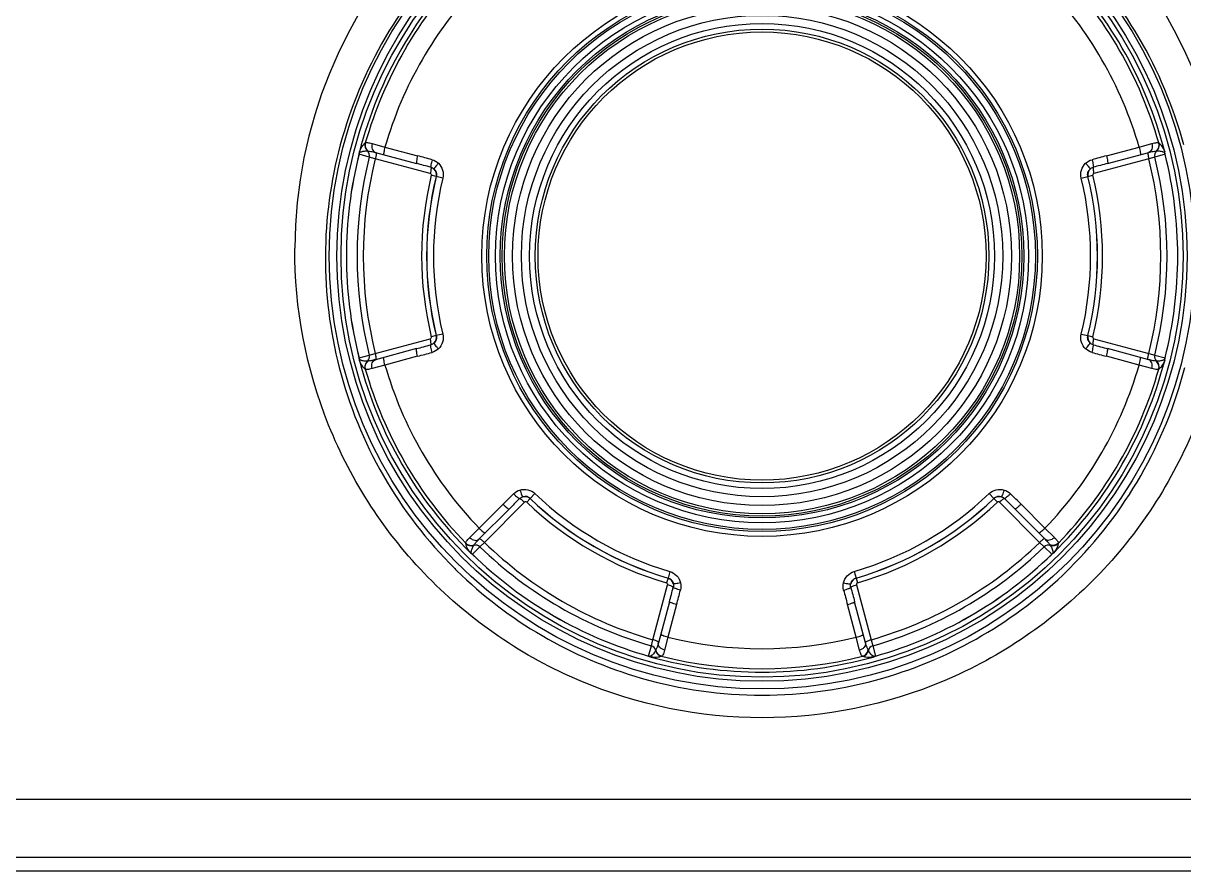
# Model space of a CAD drawing. Header units: millimetres. Extents: x -1319 to 3519, y -1539 to 2345.
# Drawn here: x 440.4 to 516.2, y -162.8 to -107.4 of the extents above; entities that cross this region are included whole.
import ezdxf

# ---------------------------------------------------------------- set-up
doc = ezdxf.new("R2010")
doc.units = ezdxf.units.MM
doc.header["$LTSCALE"] = 65.395
doc.layers.get('0').update_dxf_attribs({"linetype": 'CONTINUOUS'})

msp = doc.modelspace()

# ---------------------------------------------------------------- linework, layer by layer
at = {"linetype": 'Continuous'}
for p, q in [((462.351, -115.915), (462.35, -115.915)), ((463.201, -115.284), (464.036, -115.514)), ((463.408, -115.864), (466.094, -116.584)), ((464.036, -115.514), (466.17, -116.086)), ((511.15, -116.086), (513.285, -115.514)), ((511.226, -116.584), (513.913, -115.864)), ((513.285, -115.514), (514.119, -115.284)), ((514.97, -115.915), (514.955, -115.821)), ((514.969, -115.915), (514.97, -115.915)), ((462.34, -115.986), (462.339, -115.986)), ((463.012, -116.166), (462.34, -115.986)), ((463.405, -116.277), (463.012, -116.166)), ((466.989, -117.237), (463.405, -116.277)), ((513.915, -116.277), (510.331, -117.237)), ((514.308, -116.166), (513.915, -116.277)), ((514.98, -115.986), (514.308, -116.166)), ((514.98, -115.986), (514.981, -115.986)), ((467.379, -117.435), (467.062, -117.357)), ((467.384, -117.436), (467.379, -117.435)), ((467.815, -117.541), (467.384, -117.436)), ((509.505, -117.541), (509.936, -117.436)), ((509.941, -117.435), (509.936, -117.436)), ((509.941, -117.435), (510.258, -117.357)), ((463.405, -128.985), (466.989, -128.025)), ((467.379, -127.827), (467.062, -127.904)), ((467.379, -127.827), (467.384, -127.826)), ((467.815, -127.72), (467.384, -127.826)), ((509.505, -127.72), (509.936, -127.826)), ((509.936, -127.826), (509.941, -127.827)), ((509.941, -127.827), (510.258, -127.904)), ((510.331, -128.025), (513.915, -128.985)), ((466.094, -128.677), (463.408, -129.397)), ((513.913, -129.397), (511.226, -128.677)), ((462.34, -129.275), (462.339, -129.275)), ((462.34, -129.275), (463.012, -129.095)), ((462.351, -129.347), (462.35, -129.347)), ((462.35, -129.347), (462.365, -129.441)), ((463.012, -129.095), (463.405, -128.985)), ((466.17, -129.176), (464.036, -129.748)), ((513.285, -129.748), (511.15, -129.176)), ((513.915, -128.985), (514.308, -129.095)), ((514.308, -129.095), (514.98, -129.275)), ((514.969, -129.347), (514.97, -129.347)), ((514.98, -129.275), (514.981, -129.275)), ((464.036, -129.748), (463.201, -129.977)), ((514.119, -129.977), (513.285, -129.748)), ((473.52, -138.463), (473.294, -138.698)), ((473.523, -138.459), (473.52, -138.463)), ((473.83, -138.138), (473.523, -138.459)), ((503.49, -138.138), (503.797, -138.459)), ((503.801, -138.463), (503.797, -138.459)), ((503.801, -138.463), (504.026, -138.698)), ((470.174, -141.117), (472.14, -139.15)), ((470.184, -140.398), (471.747, -138.835)), ((473.153, -138.701), (470.53, -141.325)), ((506.79, -141.325), (504.167, -138.701)), ((505.18, -139.15), (507.146, -141.117)), ((505.573, -138.835), (507.136, -140.398)), ((469.569, -141.006), (470.184, -140.398)), ((507.136, -140.398), (507.752, -141.006)), ((470.238, -141.61), (469.746, -142.103)), ((470.53, -141.325), (470.238, -141.61)), ((507.082, -141.61), (506.79, -141.325)), ((507.574, -142.103), (507.082, -141.61)), ((469.689, -142.057), (469.689, -142.058)), ((469.689, -142.058), (469.711, -142.073)), ((469.711, -142.073), (469.745, -142.103)), ((469.746, -142.103), (469.745, -142.103)), ((507.574, -142.103), (507.575, -142.103)), ((507.631, -142.058), (507.705, -141.998)), ((507.631, -142.057), (507.631, -142.058)), ((482.645, -143.228), (482.521, -143.654)), ((494.675, -143.228), (494.799, -143.654)), ((482.52, -143.659), (482.428, -143.972)), ((482.52, -143.659), (482.521, -143.654)), ((494.799, -143.654), (494.801, -143.659)), ((494.801, -143.659), (494.892, -143.972)), ((481.535, -147.679), (482.496, -144.095)), ((494.824, -144.095), (495.785, -147.679)), ((482.613, -145.197), (481.894, -147.883)), ((483.083, -145.38), (482.511, -147.515)), ((494.809, -147.515), (494.237, -145.38)), ((495.426, -147.883), (494.707, -145.197)), ((481.435, -148.074), (481.535, -147.679)), ((482.511, -147.515), (482.293, -148.352)), ((495.028, -148.352), (494.809, -147.515)), ((495.785, -147.679), (495.886, -148.074)), ((481.254, -148.747), (481.435, -148.074)), ((495.886, -148.074), (496.066, -148.747)), ((481.254, -148.747), (481.254, -148.748)), ((481.322, -148.773), (481.322, -148.774)), ((481.322, -148.774), (481.41, -148.808)), ((495.998, -148.773), (495.999, -148.774)), ((496.066, -148.747), (496.066, -148.748)), ((854.442, -158.113), (382.878, -158.113)), ((854.442, -161.889), (382.878, -161.889)), ((267.552, -162.762), (614.768, -162.762))]:
    msp.add_line(p, q, dxfattribs=at)
for points in [[(462.35, -115.915), (462.348, -115.942), (462.339, -115.986)], [(462.365, -115.821), (462.362, -115.834), (462.35, -115.915)], [(514.981, -115.986), (514.973, -115.942), (514.97, -115.915)], [(462.339, -129.275), (462.348, -129.32), (462.35, -129.347)], [(514.955, -129.441), (514.958, -129.427), (514.97, -129.347)], [(514.97, -129.347), (514.973, -129.32), (514.981, -129.275)], [(469.615, -141.998), (469.625, -142.007), (469.689, -142.058)], [(507.575, -142.103), (507.609, -142.074), (507.631, -142.058)], [(481.254, -148.748), (481.297, -148.763), (481.322, -148.774)], [(495.91, -148.808), (495.923, -148.804), (495.999, -148.774)], [(495.999, -148.774), (496.023, -148.763), (496.066, -148.748)]]:
    msp.add_lwpolyline(points, dxfattribs=at)
for radius in [28.259, 27.759, 27.493, 27.493, 18.3, 17.98, 17.85, 17.411, 17.096, 16.974, 16.824, 16.292, 15.714, 15.182, 14.813, 14.63]:
    msp.add_circle((488.66, -122.631), radius, dxfattribs=at)
for centre, radius, start, end in [((488.66, -122.256), 30.517, 93.28787, 179.73209), ((488.66, -122.256), 30.517, 0.26786, 86.7124), ((488.664, -122.776), 28.522, 134.32335, 164.9691), ((488.656, -122.776), 28.522, 15.03154, 45.67717), ((488.66, -122.631), 27.162, 134.51942, 165.48058), ((488.66, -122.631), 27.162, 14.51942, 45.48058), ((488.66, -122.631), 26.94, 135.91063, 164.08937), ((488.66, -122.631), 26.94, 15.91063, 44.08937), ((488.66, -122.631), 25.632, 136.12013, 163.87987), ((488.66, -122.631), 25.632, 16.12013, 43.87987), ((488.791, -122.791), 28.649, 165.00656, 179.67998), ((461.953, -115.889), 0.399, 345.84607, 356.29478), ((462.837, -115.941), 0.487, 168.55688, 176.84319), ((462.513, -116.042), 0.206, 140.45229, 141.95049), ((462.837, -115.941), 0.486, 165.67163, 168.55391), ((462.612, -116.166), 0.366, 118.52086, 121.65036), ((463.225, -115.398), 0.5, 164.15013, 228.19027), ((462.625, -116.068), 0.4, 345.82059, 48.07365), ((514.695, -116.068), 0.4, 131.92193, 194.17887), ((514.095, -115.398), 0.5, 311.81989, 15.85183), ((514.483, -115.941), 0.487, 3.15662, 14.32656), ((514.808, -116.041), 0.205, 38.04753, 39.07496), ((515.367, -115.889), 0.399, 183.70444, 194.15472), ((488.66, -122.631), 27.147, 165.83205, 194.16795), ((488.66, -122.631), 27.146, 165.83205, 194.16795), ((488.66, -122.631), 26.45, 165.85363, 194.14637), ((488.66, -122.631), 26.042, 165.87764, 194.12236), ((369.492, -477.109), 373.242, 74.85168, 75.00012), ((422.683, -278.411), 168.049, 74.67055, 75.00269), ((554.635, -278.405), 168.043, 104.99731, 105.32945), ((607.83, -477.117), 373.251, 104.99988, 105.14832), ((488.66, -122.631), 26.042, 345.87764, 14.12236), ((488.66, -122.631), 26.45, 345.85363, 14.14637), ((488.66, -122.631), 27.146, 345.83205, 14.16795), ((488.66, -122.631), 27.147, 345.83205, 14.16795), ((488.66, -122.631), 22.233, 166.27873, 193.72127), ((488.66, -122.631), 21.906, 166.27873, 193.72127), ((488.66, -122.631), 21.901, 166.27901, 193.72099), ((466.893, -117.316), 0.5, 346.28699, 46.54349), ((510.427, -117.316), 0.5, 133.45674, 193.713), ((488.66, -122.631), 21.901, 346.27901, 13.72099), ((488.66, -122.631), 21.906, 346.27873, 13.72127), ((488.66, -122.631), 22.233, 346.27873, 13.72127), ((488.66, -122.631), 21.457, 166.27901, 193.72099), ((488.66, -122.631), 21.457, 346.27901, 13.72099), ((488.794, -122.757), 28.651, 179.74712, 194.42984), ((466.893, -127.945), 0.5, 313.45653, 13.71301), ((510.427, -127.945), 0.5, 166.287, 226.54328), ((369.49, 231.856), 373.251, 284.99988, 285.14832), ((607.828, 231.847), 373.242, 254.85168, 255.00012), ((461.953, -129.373), 0.399, 3.70444, 14.15472), ((462.837, -129.32), 0.487, 183.15662, 194.32656), ((462.512, -129.221), 0.205, 218.04744, 219.06141), ((488.66, -122.631), 27.162, 194.51942, 225.48058), ((463.225, -129.863), 0.5, 131.81989, 195.85183), ((462.625, -129.193), 0.4, 311.92193, 14.17887), ((422.685, 33.144), 168.043, 284.99731, 285.32945), ((488.66, -122.631), 27.162, 314.51942, 345.48058), ((554.637, 33.149), 168.049, 254.67055, 255.00269), ((514.695, -129.193), 0.4, 165.82059, 228.07365), ((514.095, -129.863), 0.5, 344.15013, 48.19029), ((514.702, -129.085), 0.378, 297.71511, 300.63708), ((514.483, -129.32), 0.486, 345.67164, 348.55354), ((514.483, -129.32), 0.487, 348.55651, 356.84319), ((514.807, -129.22), 0.206, 320.53235, 321.95064), ((515.367, -129.373), 0.399, 165.84607, 176.29478), ((488.664, -122.771), 28.522, 194.46796, 225.26135), ((488.66, -122.631), 26.94, 195.91063, 224.08937), ((488.66, -122.631), 25.632, 196.12013, 223.87987), ((488.66, -122.631), 25.632, 316.12013, 343.87987), ((488.66, -122.631), 26.94, 315.91063, 344.08937), ((488.656, -122.771), 28.522, 314.73908, 345.53249), ((590.581, -257.658), 168.049, 134.67055, 135.00269), ((736.063, -403.072), 373.242, 134.85168, 135.00012), ((473.174, -138.824), 0.5, 46.28699, 106.54348), ((488.66, -122.631), 22.233, 226.27873, 253.72127), ((488.66, -122.631), 21.906, 226.27873, 253.72127), ((488.66, -122.631), 21.901, 226.27901, 253.72099), ((488.66, -122.631), 21.457, 226.27901, 253.72099), ((488.66, -122.631), 21.457, 286.27901, 313.72099), ((488.66, -122.631), 21.901, 286.27901, 313.72099), ((488.66, -122.631), 21.906, 286.27873, 313.72127), ((488.66, -122.631), 22.233, 286.27873, 313.72127), ((504.146, -138.824), 0.5, 73.45674, 133.713), ((241.251, -403.078), 373.251, 44.99988, 45.14832), ((386.743, -257.654), 168.043, 44.99731, 45.32945), ((469.679, -141.042), 0.5, 224.15013, 288.19029), ((469.959, -141.897), 0.4, 45.82059, 108.07365), ((488.66, -122.631), 26.45, 225.85363, 254.14637), ((488.66, -122.631), 26.042, 225.87764, 254.12236), ((488.66, -122.631), 26.042, 285.87764, 314.12236), ((488.66, -122.631), 26.45, 285.85363, 314.14637), ((507.361, -141.897), 0.4, 71.92193, 134.17887), ((507.641, -141.042), 0.5, 251.81989, 315.85183), ((470.921, -140.88), 1.718, 217.25881, 220.56233), ((469.955, -141.65), 0.486, 225.67163, 228.55375), ((469.956, -141.649), 0.487, 228.55672, 236.84319), ((469.468, -142.388), 0.398, 51.06181, 56.30173), ((469.469, -142.388), 0.398, 45.83434, 51.05948), ((488.66, -122.631), 27.147, 225.83205, 254.16795), ((488.66, -122.631), 27.146, 225.83205, 254.16795), ((488.66, -122.631), 27.147, 285.83205, 314.16795), ((488.66, -122.631), 27.146, 285.83205, 314.16795), ((507.852, -142.389), 0.399, 123.70444, 134.15472), ((507.365, -141.649), 0.487, 303.15663, 314.32655), ((507.441, -141.98), 0.205, 338.04771, 339.07477), ((488.699, -122.735), 28.572, 225.26302, 225.59906), ((488.661, -122.773), 28.519, 225.60019, 253.93081), ((488.659, -122.773), 28.519, 286.06963, 314.40025), ((488.621, -122.735), 28.572, 314.4014, 314.73744), ((482.379, -144.139), 0.5, 13.45664, 73.713), ((494.941, -144.139), 0.5, 106.287, 166.54338), ((122.081, -48.592), 373.251, 344.99988, 345.14832), ((320.768, -101.88), 168.043, 344.99731, 345.32945), ((656.558, -101.878), 168.049, 194.67055, 195.00269), ((855.231, -48.594), 373.242, 194.85168, 195.00012), ((488.66, -122.631), 25.632, 256.12013, 283.87987), ((481.326, -148.459), 0.4, 11.92193, 74.17887), ((482.206, -148.274), 0.5, 191.81989, 255.85183), ((495.114, -148.274), 0.5, 284.15013, 348.19029), ((495.995, -148.459), 0.4, 105.82059, 168.07365), ((481.145, -149.13), 0.399, 63.70444, 74.15472), ((481.542, -148.339), 0.487, 243.15663, 254.32656), ((481.293, -148.57), 0.205, 278.04769, 279.07666), ((481.292, -148.564), 0.211, 279.08219, 281.21802), ((488.66, -122.631), 27.162, 254.51942, 285.48058), ((488.66, -122.631), 26.94, 255.91063, 284.08937), ((495.779, -148.339), 0.486, 285.67163, 288.55375), ((495.778, -148.339), 0.487, 288.55672, 296.84319), ((496.027, -148.569), 0.206, 260.45198, 261.95049), ((496.175, -149.131), 0.399, 105.84607, 116.29478), ((488.66, -122.778), 28.514, 253.92972, 286.07071)]:
    msp.add_arc(centre, radius, start, end, dxfattribs=at)
for points, knots in [([(462.354, -115.91), (462.36, -115.904), (462.38, -115.883), (462.403, -115.865), (462.42, -115.855)], [0, 0, 0, 0, 0.300694, 1, 1, 1, 1]), ([(462.365, -115.821), (462.418, -115.672), (462.521, -115.463), (462.685, -115.299), (462.744, -115.262)], [0, 0, 0, 0, 0.693021, 1, 1, 1, 1]), ([(462.437, -115.845), (462.446, -115.84), (462.478, -115.824), (462.513, -115.812), (462.538, -115.804)], [0, 0, 0, 0, 0.266422, 1, 1, 1, 1]), ([(462.538, -115.804), (462.568, -115.796), (462.685, -115.77), (462.805, -115.767), (462.892, -115.771)], [0, 0, 0, 0, 0.263586, 1, 1, 1, 1]), ([(462.752, -115.246), (462.726, -115.339), (462.731, -115.547), (462.854, -115.714), (462.932, -115.774)], [0, 0, 0, 0, 0.498106, 1, 1, 1, 1]), ([(462.744, -115.262), (462.745, -115.261), (462.748, -115.256), (462.75, -115.25), (462.752, -115.246)], [0, 0, 0, 0, 0.116284, 1, 1, 1, 1]), ([(462.752, -115.246), (462.759, -115.232), (462.811, -115.217), (462.899, -115.22), (463.038, -115.242), (463.142, -115.268), (463.201, -115.284)], [0, 0, 0, 0, 0.099683, 0.297657, 0.599982, 1, 1, 1, 1]), ([(462.892, -115.771), (462.894, -115.771), (462.907, -115.772), (462.92, -115.773), (462.932, -115.774)], [0, 0, 0, 0, 0.119526, 1, 1, 1, 1]), ([(462.932, -115.774), (462.992, -115.777), (463.152, -115.803), (463.31, -115.838), (463.408, -115.864)], [0, 0, 0, 0, 0.375635, 1, 1, 1, 1]), ([(463.201, -115.284), (463.184, -115.347), (463.166, -115.473), (463.194, -115.652), (463.273, -115.796), (463.362, -115.852), (463.408, -115.864)], [0, 0, 0, 0, 0.28904, 0.557234, 0.792097, 1, 1, 1, 1]), ([(463.438, -115.873), (463.451, -115.876), (463.463, -115.931), (463.46, -115.969), (463.458, -115.999)], [0, 0, 0, 0, 0.314915, 1, 1, 1, 1]), ([(464.036, -115.514), (464.019, -115.576), (463.991, -115.69), (463.964, -115.827), (463.951, -115.917), (463.948, -115.965), (463.949, -115.994), (463.955, -116.011), (463.959, -116.012)], [0, 0, 0, 0, 0.376116, 0.695926, 0.819239, 0.912115, 0.971628, 1, 1, 1, 1]), ([(513.285, -115.514), (513.301, -115.576), (513.329, -115.69), (513.356, -115.827), (513.369, -115.917), (513.372, -115.965), (513.372, -115.994), (513.366, -116.011), (513.361, -116.012)], [0, 0, 0, 0, 0.376105, 0.695911, 0.819225, 0.912105, 0.971623, 1, 1, 1, 1]), ([(513.882, -115.873), (513.869, -115.876), (513.857, -115.931), (513.86, -115.969), (513.862, -115.999)], [0, 0, 0, 0, 0.314912, 1, 1, 1, 1]), ([(514.119, -115.284), (514.136, -115.347), (514.154, -115.473), (514.127, -115.652), (514.047, -115.796), (513.958, -115.852), (513.913, -115.864)], [0, 0, 0, 0, 0.28904, 0.557235, 0.792098, 1, 1, 1, 1]), ([(513.913, -115.864), (514.01, -115.838), (514.168, -115.803), (514.328, -115.777), (514.388, -115.774)], [0, 0, 0, 0, 0.62438, 1, 1, 1, 1]), ([(514.119, -115.284), (514.178, -115.268), (514.282, -115.242), (514.422, -115.22), (514.509, -115.217), (514.561, -115.232), (514.568, -115.246)], [0, 0, 0, 0, 0.400011, 0.702339, 0.900289, 1, 1, 1, 1]), ([(514.568, -115.246), (514.594, -115.339), (514.589, -115.547), (514.466, -115.714), (514.388, -115.774)], [0, 0, 0, 0, 0.498105, 1, 1, 1, 1]), ([(514.388, -115.774), (514.393, -115.773), (514.407, -115.772), (514.42, -115.772), (514.428, -115.771)], [0, 0, 0, 0, 0.375999, 1, 1, 1, 1]), ([(514.428, -115.771), (514.457, -115.77), (514.577, -115.767), (514.698, -115.779), (514.785, -115.805)], [0, 0, 0, 0, 0.240834, 1, 1, 1, 1]), ([(514.568, -115.246), (514.569, -115.248), (514.571, -115.253), (514.573, -115.26), (514.576, -115.262)], [0, 0, 0, 0, 0.372708, 1, 1, 1, 1]), ([(514.576, -115.262), (514.635, -115.299), (514.799, -115.463), (514.902, -115.672), (514.955, -115.821)], [0, 0, 0, 0, 0.30698, 1, 1, 1, 1]), ([(514.785, -115.805), (514.8, -115.809), (514.866, -115.832), (514.932, -115.868), (514.967, -115.912)], [0, 0, 0, 0, 0.210688, 1, 1, 1, 1]), ([(463.458, -115.999), (463.456, -116.019), (463.445, -116.113), (463.425, -116.205), (463.405, -116.277)], [0, 0, 0, 0, 0.215715, 1, 1, 1, 1]), ([(466.17, -116.086), (466.154, -116.147), (466.125, -116.262), (466.098, -116.399), (466.086, -116.489), (466.083, -116.537), (466.083, -116.565), (466.089, -116.583), (466.094, -116.584)], [0, 0, 0, 0, 0.376103, 0.695917, 0.819234, 0.912114, 0.971629, 1, 1, 1, 1]), ([(467.11, -116.341), (467.094, -116.399), (467.066, -116.509), (467.039, -116.641), (467.026, -116.73), (467.021, -116.779), (467.021, -116.812), (467.023, -116.831), (467.027, -116.836)], [0, 0, 0, 0, 0.361258, 0.673603, 0.797796, 0.895144, 0.962629, 1, 1, 1, 1]), ([(467.528, -116.575), (467.487, -116.619), (467.413, -116.701), (467.329, -116.802), (467.278, -116.87), (467.253, -116.908), (467.24, -116.933), (467.235, -116.949), (467.237, -116.953)], [0, 0, 0, 0, 0.374731, 0.691497, 0.814316, 0.907968, 0.969619, 1, 1, 1, 1]), ([(467.528, -116.575), (467.654, -116.695), (467.848, -117.005), (467.856, -117.372), (467.815, -117.541)], [0, 0, 0, 0, 0.499381, 1, 1, 1, 1]), ([(509.505, -117.541), (509.464, -117.372), (509.472, -117.005), (509.666, -116.695), (509.792, -116.575)], [0, 0, 0, 0, 0.500619, 1, 1, 1, 1]), ([(509.792, -116.575), (509.833, -116.619), (509.907, -116.701), (509.991, -116.802), (510.042, -116.87), (510.067, -116.908), (510.08, -116.933), (510.085, -116.949), (510.083, -116.953)], [0, 0, 0, 0, 0.374738, 0.691503, 0.81432, 0.907969, 0.969618, 1, 1, 1, 1]), ([(510.21, -116.341), (510.226, -116.399), (510.254, -116.509), (510.281, -116.641), (510.295, -116.73), (510.299, -116.779), (510.299, -116.812), (510.297, -116.831), (510.293, -116.836)], [0, 0, 0, 0, 0.361263, 0.67361, 0.797803, 0.89515, 0.962633, 1, 1, 1, 1]), ([(511.15, -116.086), (511.167, -116.147), (511.195, -116.262), (511.222, -116.399), (511.234, -116.489), (511.237, -116.537), (511.237, -116.565), (511.231, -116.583), (511.226, -116.584)], [0, 0, 0, 0, 0.376103, 0.695917, 0.819234, 0.912114, 0.971629, 1, 1, 1, 1]), ([(513.862, -115.999), (513.864, -116.019), (513.875, -116.113), (513.896, -116.205), (513.915, -116.277)], [0, 0, 0, 0, 0.215714, 1, 1, 1, 1]), ([(467.027, -116.836), (467.032, -116.839), (467.039, -116.855), (467.046, -116.9), (467.041, -116.983), (467.023, -117.102), (467.002, -117.19), (466.989, -117.237)], [0, 0, 0, 0, 0.044984, 0.115733, 0.337115, 0.644949, 1, 1, 1, 1]), ([(467.062, -117.357), (467.068, -117.333), (467.059, -117.276), (467.014, -117.243), (466.989, -117.237)], [0, 0, 0, 0, 0.502184, 1, 1, 1, 1]), ([(467.237, -116.953), (467.3, -117.012), (467.399, -117.166), (467.405, -117.351), (467.384, -117.436)], [0, 0, 0, 0, 0.495921, 1, 1, 1, 1]), ([(509.936, -117.436), (509.916, -117.351), (509.921, -117.166), (510.02, -117.012), (510.083, -116.953)], [0, 0, 0, 0, 0.50408, 1, 1, 1, 1]), ([(510.331, -117.237), (510.306, -117.243), (510.261, -117.276), (510.252, -117.333), (510.258, -117.357)], [0, 0, 0, 0, 0.497816, 1, 1, 1, 1]), ([(510.293, -116.836), (510.288, -116.839), (510.281, -116.855), (510.274, -116.9), (510.279, -116.983), (510.298, -117.102), (510.318, -117.19), (510.331, -117.237)], [0, 0, 0, 0, 0.044983, 0.115731, 0.33711, 0.644943, 1, 1, 1, 1]), ([(519.177, -122.113), (519.194, -126.033), (517.677, -133.999), (511.012, -144.186), (500.831, -151.131), (488.66, -153.598), (476.489, -151.131), (466.309, -144.186), (459.643, -133.999), (458.126, -126.033), (458.143, -122.113)], [0, 0, 0, 0, 0.123101, 0.247266, 0.373034, 0.5, 0.626966, 0.752734, 0.876898, 1, 1, 1, 1]), ([(466.989, -128.025), (467.014, -128.018), (467.059, -127.985), (467.068, -127.929), (467.062, -127.904)], [0, 0, 0, 0, 0.497816, 1, 1, 1, 1]), ([(467.027, -128.426), (467.032, -128.422), (467.039, -128.407), (467.046, -128.362), (467.041, -128.279), (467.023, -128.16), (467.002, -128.071), (466.989, -128.025)], [0, 0, 0, 0, 0.044983, 0.115731, 0.33711, 0.644943, 1, 1, 1, 1]), ([(467.384, -127.826), (467.405, -127.911), (467.399, -128.095), (467.3, -128.249), (467.237, -128.308)], [0, 0, 0, 0, 0.50408, 1, 1, 1, 1]), ([(467.815, -127.72), (467.856, -127.89), (467.848, -128.256), (467.654, -128.567), (467.528, -128.686)], [0, 0, 0, 0, 0.500619, 1, 1, 1, 1]), ([(509.792, -128.686), (509.666, -128.567), (509.472, -128.256), (509.464, -127.89), (509.505, -127.72)], [0, 0, 0, 0, 0.499381, 1, 1, 1, 1]), ([(510.083, -128.308), (510.02, -128.249), (509.921, -128.095), (509.916, -127.911), (509.936, -127.826)], [0, 0, 0, 0, 0.495921, 1, 1, 1, 1]), ([(510.258, -127.904), (510.252, -127.929), (510.261, -127.985), (510.306, -128.018), (510.331, -128.025)], [0, 0, 0, 0, 0.502184, 1, 1, 1, 1]), ([(510.293, -128.426), (510.288, -128.422), (510.281, -128.407), (510.274, -128.362), (510.279, -128.279), (510.298, -128.16), (510.318, -128.071), (510.331, -128.025)], [0, 0, 0, 0, 0.044984, 0.115733, 0.337115, 0.644949, 1, 1, 1, 1]), ([(466.17, -129.176), (466.154, -129.114), (466.125, -128.999), (466.098, -128.862), (466.086, -128.773), (466.083, -128.725), (466.083, -128.696), (466.089, -128.679), (466.094, -128.677)], [0, 0, 0, 0, 0.376103, 0.695917, 0.819234, 0.912114, 0.971629, 1, 1, 1, 1]), ([(467.11, -128.921), (467.094, -128.862), (467.066, -128.752), (467.039, -128.62), (467.026, -128.532), (467.021, -128.483), (467.021, -128.45), (467.023, -128.431), (467.027, -128.426)], [0, 0, 0, 0, 0.361263, 0.67361, 0.797803, 0.89515, 0.962633, 1, 1, 1, 1]), ([(467.528, -128.686), (467.487, -128.642), (467.413, -128.56), (467.329, -128.46), (467.278, -128.391), (467.253, -128.354), (467.24, -128.329), (467.235, -128.312), (467.237, -128.308)], [0, 0, 0, 0, 0.374738, 0.691503, 0.81432, 0.907969, 0.969618, 1, 1, 1, 1]), ([(509.792, -128.686), (509.833, -128.642), (509.907, -128.56), (509.991, -128.46), (510.042, -128.391), (510.067, -128.354), (510.08, -128.329), (510.085, -128.312), (510.083, -128.308)], [0, 0, 0, 0, 0.374731, 0.691497, 0.814316, 0.907968, 0.969619, 1, 1, 1, 1]), ([(510.21, -128.921), (510.226, -128.862), (510.254, -128.752), (510.281, -128.62), (510.295, -128.532), (510.299, -128.483), (510.299, -128.449), (510.297, -128.431), (510.293, -128.426)], [0, 0, 0, 0, 0.361258, 0.673603, 0.797796, 0.895144, 0.962629, 1, 1, 1, 1]), ([(511.15, -129.176), (511.167, -129.114), (511.195, -128.999), (511.222, -128.862), (511.234, -128.773), (511.237, -128.725), (511.237, -128.696), (511.231, -128.679), (511.226, -128.677)], [0, 0, 0, 0, 0.376103, 0.695917, 0.819234, 0.912114, 0.971629, 1, 1, 1, 1]), ([(462.552, -129.461), (462.537, -129.457), (462.464, -129.435), (462.391, -129.397), (462.353, -129.35)], [0, 0, 0, 0, 0.21116, 1, 1, 1, 1]), ([(462.744, -130), (462.685, -129.962), (462.521, -129.798), (462.418, -129.589), (462.365, -129.441)], [0, 0, 0, 0, 0.30698, 1, 1, 1, 1]), ([(462.892, -129.491), (462.864, -129.492), (462.751, -129.494), (462.636, -129.484), (462.552, -129.461)], [0, 0, 0, 0, 0.241648, 1, 1, 1, 1]), ([(462.752, -130.016), (462.726, -129.923), (462.731, -129.715), (462.854, -129.547), (462.932, -129.488)], [0, 0, 0, 0, 0.498105, 1, 1, 1, 1]), ([(462.932, -129.488), (462.927, -129.488), (462.913, -129.489), (462.9, -129.49), (462.892, -129.491)], [0, 0, 0, 0, 0.376, 1, 1, 1, 1]), ([(463.408, -129.397), (463.31, -129.423), (463.152, -129.459), (462.992, -129.485), (462.932, -129.488)], [0, 0, 0, 0, 0.624378, 1, 1, 1, 1]), ([(463.201, -129.977), (463.184, -129.914), (463.166, -129.788), (463.194, -129.609), (463.273, -129.465), (463.362, -129.409), (463.408, -129.397)], [0, 0, 0, 0, 0.28904, 0.557235, 0.792098, 1, 1, 1, 1]), ([(463.458, -129.263), (463.456, -129.243), (463.445, -129.149), (463.425, -129.056), (463.405, -128.985)], [0, 0, 0, 0, 0.215714, 1, 1, 1, 1]), ([(463.438, -129.389), (463.451, -129.385), (463.463, -129.33), (463.46, -129.293), (463.458, -129.263)], [0, 0, 0, 0, 0.314912, 1, 1, 1, 1]), ([(464.036, -129.748), (464.019, -129.686), (463.991, -129.571), (463.964, -129.434), (463.951, -129.344), (463.948, -129.297), (463.949, -129.268), (463.955, -129.251), (463.959, -129.249)], [0, 0, 0, 0, 0.376105, 0.695911, 0.819225, 0.912105, 0.971623, 1, 1, 1, 1]), ([(513.285, -129.748), (513.301, -129.686), (513.329, -129.571), (513.356, -129.434), (513.369, -129.344), (513.372, -129.297), (513.372, -129.268), (513.366, -129.251), (513.361, -129.249)], [0, 0, 0, 0, 0.376116, 0.695926, 0.819239, 0.912115, 0.971628, 1, 1, 1, 1]), ([(513.882, -129.389), (513.869, -129.385), (513.857, -129.33), (513.86, -129.293), (513.862, -129.263)], [0, 0, 0, 0, 0.314915, 1, 1, 1, 1]), ([(513.862, -129.263), (513.864, -129.243), (513.875, -129.149), (513.896, -129.056), (513.915, -128.985)], [0, 0, 0, 0, 0.215715, 1, 1, 1, 1]), ([(514.388, -129.488), (514.328, -129.485), (514.168, -129.459), (514.01, -129.423), (513.913, -129.397)], [0, 0, 0, 0, 0.375633, 1, 1, 1, 1]), ([(514.119, -129.977), (514.136, -129.914), (514.154, -129.788), (514.127, -129.609), (514.047, -129.465), (513.958, -129.409), (513.913, -129.397)], [0, 0, 0, 0, 0.28904, 0.557234, 0.792097, 1, 1, 1, 1]), ([(514.428, -129.491), (514.427, -129.49), (514.413, -129.489), (514.4, -129.489), (514.388, -129.488)], [0, 0, 0, 0, 0.119525, 1, 1, 1, 1]), ([(514.568, -130.016), (514.594, -129.923), (514.589, -129.715), (514.466, -129.547), (514.388, -129.488)], [0, 0, 0, 0, 0.498106, 1, 1, 1, 1]), ([(514.778, -129.458), (514.748, -129.467), (514.633, -129.491), (514.515, -129.495), (514.428, -129.491)], [0, 0, 0, 0, 0.263224, 1, 1, 1, 1]), ([(514.955, -129.441), (514.902, -129.589), (514.799, -129.798), (514.635, -129.962), (514.576, -130)], [0, 0, 0, 0, 0.693021, 1, 1, 1, 1]), ([(514.878, -129.419), (514.869, -129.424), (514.837, -129.439), (514.803, -129.451), (514.778, -129.458)], [0, 0, 0, 0, 0.265449, 1, 1, 1, 1]), ([(514.966, -129.351), (514.96, -129.358), (514.939, -129.381), (514.913, -129.399), (514.895, -129.41)], [0, 0, 0, 0, 0.302924, 1, 1, 1, 1]), ([(462.752, -130.016), (462.752, -130.014), (462.749, -130.009), (462.748, -130.002), (462.744, -130)], [0, 0, 0, 0, 0.372709, 1, 1, 1, 1]), ([(463.201, -129.977), (463.142, -129.993), (463.038, -130.02), (462.899, -130.041), (462.811, -130.044), (462.759, -130.03), (462.752, -130.016)], [0, 0, 0, 0, 0.40001, 0.702337, 0.900289, 1, 1, 1, 1]), ([(514.568, -130.016), (514.561, -130.03), (514.509, -130.044), (514.422, -130.042), (514.282, -130.02), (514.178, -129.993), (514.119, -129.977)], [0, 0, 0, 0, 0.099683, 0.297656, 0.599981, 1, 1, 1, 1]), ([(514.576, -130), (514.575, -130), (514.572, -130.006), (514.57, -130.011), (514.568, -130.016)], [0, 0, 0, 0, 0.116284, 1, 1, 1, 1]), ([(472.85, -137.904), (473.016, -137.854), (473.382, -137.842), (473.704, -138.018), (473.83, -138.138)], [0, 0, 0, 0, 0.499381, 1, 1, 1, 1]), ([(472.85, -137.904), (472.867, -137.961), (472.902, -138.067), (472.947, -138.189), (472.98, -138.267), (473.001, -138.308), (473.016, -138.332), (473.027, -138.345), (473.032, -138.345)], [0, 0, 0, 0, 0.374731, 0.691497, 0.814316, 0.907968, 0.969619, 1, 1, 1, 1]), ([(503.49, -138.138), (503.616, -138.018), (503.938, -137.842), (504.304, -137.854), (504.47, -137.904)], [0, 0, 0, 0, 0.500619, 1, 1, 1, 1]), ([(504.47, -137.904), (504.453, -137.961), (504.419, -138.067), (504.373, -138.189), (504.34, -138.267), (504.32, -138.308), (504.305, -138.332), (504.293, -138.345), (504.288, -138.345)], [0, 0, 0, 0, 0.374738, 0.691503, 0.81432, 0.907969, 0.969618, 1, 1, 1, 1]), ([(472.438, -138.148), (472.48, -138.192), (472.562, -138.271), (472.662, -138.36), (472.732, -138.416), (472.772, -138.445), (472.801, -138.462), (472.819, -138.469), (472.825, -138.468)], [0, 0, 0, 0, 0.361258, 0.673603, 0.797796, 0.895144, 0.962629, 1, 1, 1, 1]), ([(472.825, -138.468), (472.831, -138.465), (472.847, -138.467), (472.89, -138.484), (472.959, -138.529), (473.053, -138.605), (473.119, -138.667), (473.153, -138.701)], [0, 0, 0, 0, 0.044984, 0.115733, 0.337115, 0.644949, 1, 1, 1, 1]), ([(473.032, -138.345), (473.114, -138.32), (473.297, -138.311), (473.46, -138.398), (473.523, -138.459)], [0, 0, 0, 0, 0.495921, 1, 1, 1, 1]), ([(473.294, -138.698), (473.276, -138.681), (473.223, -138.66), (473.171, -138.683), (473.153, -138.701)], [0, 0, 0, 0, 0.502184, 1, 1, 1, 1]), ([(503.797, -138.459), (503.861, -138.398), (504.023, -138.311), (504.206, -138.32), (504.288, -138.345)], [0, 0, 0, 0, 0.50408, 1, 1, 1, 1]), ([(504.167, -138.701), (504.149, -138.683), (504.097, -138.66), (504.044, -138.681), (504.026, -138.698)], [0, 0, 0, 0, 0.497816, 1, 1, 1, 1]), ([(504.495, -138.468), (504.489, -138.465), (504.473, -138.467), (504.43, -138.484), (504.361, -138.529), (504.267, -138.605), (504.201, -138.667), (504.167, -138.701)], [0, 0, 0, 0, 0.044983, 0.115731, 0.33711, 0.644943, 1, 1, 1, 1]), ([(504.882, -138.148), (504.84, -138.192), (504.758, -138.271), (504.658, -138.36), (504.588, -138.416), (504.548, -138.445), (504.519, -138.462), (504.501, -138.469), (504.495, -138.468)], [0, 0, 0, 0, 0.361263, 0.67361, 0.797803, 0.89515, 0.962633, 1, 1, 1, 1]), ([(471.747, -138.835), (471.792, -138.88), (471.877, -138.962), (471.982, -139.054), (472.054, -139.11), (472.094, -139.136), (472.119, -139.15), (472.137, -139.154), (472.14, -139.15)], [0, 0, 0, 0, 0.376103, 0.695917, 0.819234, 0.912114, 0.971629, 1, 1, 1, 1]), ([(505.573, -138.835), (505.528, -138.88), (505.443, -138.962), (505.338, -139.054), (505.266, -139.11), (505.226, -139.136), (505.201, -139.15), (505.183, -139.154), (505.18, -139.15)], [0, 0, 0, 0, 0.376103, 0.695917, 0.819234, 0.912114, 0.971629, 1, 1, 1, 1]), ([(470.184, -140.398), (470.23, -140.443), (470.315, -140.525), (470.42, -140.617), (470.491, -140.672), (470.531, -140.699), (470.556, -140.713), (470.574, -140.716), (470.578, -140.713)], [0, 0, 0, 0, 0.376116, 0.695926, 0.819239, 0.912115, 0.971628, 1, 1, 1, 1]), ([(507.136, -140.398), (507.091, -140.443), (507.005, -140.525), (506.9, -140.617), (506.829, -140.672), (506.789, -140.699), (506.764, -140.713), (506.746, -140.716), (506.742, -140.713)], [0, 0, 0, 0, 0.376105, 0.695911, 0.819225, 0.912105, 0.971623, 1, 1, 1, 1]), ([(469.31, -141.375), (469.302, -141.362), (469.315, -141.31), (469.361, -141.235), (469.45, -141.126), (469.525, -141.049), (469.569, -141.006)], [0, 0, 0, 0, 0.099683, 0.297656, 0.599981, 1, 1, 1, 1]), ([(469.32, -141.39), (469.32, -141.389), (469.317, -141.384), (469.314, -141.379), (469.31, -141.375)], [0, 0, 0, 0, 0.116284, 1, 1, 1, 1]), ([(469.31, -141.375), (469.378, -141.444), (469.561, -141.544), (469.767, -141.521), (469.857, -141.484)], [0, 0, 0, 0, 0.498106, 1, 1, 1, 1]), ([(469.553, -141.921), (469.475, -141.817), (469.372, -141.648), (469.323, -141.455), (469.32, -141.39)], [0, 0, 0, 0, 0.664893, 1, 1, 1, 1]), ([(469.569, -141.006), (469.614, -141.052), (469.715, -141.13), (469.883, -141.196), (470.048, -141.199), (470.141, -141.15), (470.174, -141.117)], [0, 0, 0, 0, 0.28904, 0.557234, 0.792097, 1, 1, 1, 1]), ([(469.692, -141.822), (469.7, -141.793), (469.736, -141.687), (469.79, -141.587), (469.835, -141.517)], [0, 0, 0, 0, 0.261991, 1, 1, 1, 1]), ([(469.835, -141.517), (469.836, -141.515), (469.844, -141.504), (469.851, -141.493), (469.857, -141.484)], [0, 0, 0, 0, 0.119525, 1, 1, 1, 1]), ([(469.857, -141.484), (469.891, -141.433), (469.993, -141.307), (470.103, -141.188), (470.174, -141.117)], [0, 0, 0, 0, 0.375633, 1, 1, 1, 1]), ([(470.196, -141.094), (470.206, -141.085), (470.26, -141.102), (470.291, -141.124), (470.315, -141.141)], [0, 0, 0, 0, 0.314915, 1, 1, 1, 1]), ([(470.315, -141.141), (470.332, -141.152), (470.408, -141.209), (470.478, -141.273), (470.53, -141.325)], [0, 0, 0, 0, 0.215715, 1, 1, 1, 1]), ([(507.005, -141.141), (506.988, -141.152), (506.912, -141.209), (506.843, -141.273), (506.79, -141.325)], [0, 0, 0, 0, 0.215714, 1, 1, 1, 1]), ([(507.124, -141.094), (507.114, -141.085), (507.061, -141.102), (507.029, -141.124), (507.005, -141.141)], [0, 0, 0, 0, 0.314912, 1, 1, 1, 1]), ([(507.752, -141.006), (507.706, -141.052), (507.606, -141.13), (507.437, -141.196), (507.273, -141.199), (507.179, -141.15), (507.146, -141.117)], [0, 0, 0, 0, 0.28904, 0.557235, 0.792098, 1, 1, 1, 1]), ([(507.146, -141.117), (507.218, -141.188), (507.327, -141.307), (507.43, -141.433), (507.463, -141.484)], [0, 0, 0, 0, 0.62438, 1, 1, 1, 1]), ([(508.01, -141.375), (507.942, -141.444), (507.759, -141.544), (507.553, -141.521), (507.463, -141.484)], [0, 0, 0, 0, 0.498105, 1, 1, 1, 1]), ([(507.463, -141.484), (507.465, -141.488), (507.473, -141.499), (507.48, -141.51), (507.485, -141.517)], [0, 0, 0, 0, 0.375999, 1, 1, 1, 1]), ([(507.485, -141.517), (507.5, -141.54), (507.558, -141.637), (507.607, -141.741), (507.629, -141.825)], [0, 0, 0, 0, 0.24169, 1, 1, 1, 1]), ([(508, -141.39), (507.996, -141.46), (507.937, -141.684), (507.808, -141.878), (507.705, -141.998)], [0, 0, 0, 0, 0.30698, 1, 1, 1, 1]), ([(507.752, -141.006), (507.795, -141.049), (507.87, -141.126), (507.959, -141.235), (508.005, -141.31), (508.018, -141.362), (508.01, -141.375)], [0, 0, 0, 0, 0.400011, 0.702339, 0.900289, 1, 1, 1, 1]), ([(508.01, -141.375), (508.008, -141.377), (508.005, -141.381), (508, -141.386), (508, -141.39)], [0, 0, 0, 0, 0.372708, 1, 1, 1, 1]), ([(469.673, -141.985), (469.672, -141.98), (469.671, -141.96), (469.672, -141.94), (469.673, -141.925)], [0, 0, 0, 0, 0.26621, 1, 1, 1, 1]), ([(469.673, -141.925), (469.674, -141.916), (469.678, -141.881), (469.685, -141.847), (469.692, -141.822)], [0, 0, 0, 0, 0.263094, 1, 1, 1, 1]), ([(469.68, -142.03), (469.679, -142.026), (469.676, -142.011), (469.674, -141.996), (469.673, -141.985)], [0, 0, 0, 0, 0.273346, 1, 1, 1, 1]), ([(507.629, -141.825), (507.633, -141.84), (507.651, -141.915), (507.654, -141.997), (507.632, -142.054)], [0, 0, 0, 0, 0.211204, 1, 1, 1, 1]), ([(482.645, -143.228), (482.812, -143.277), (483.126, -143.467), (483.298, -143.79), (483.338, -143.959)], [0, 0, 0, 0, 0.50062, 1, 1, 1, 1]), ([(493.982, -143.959), (494.022, -143.79), (494.194, -143.467), (494.508, -143.277), (494.675, -143.228)], [0, 0, 0, 0, 0.49938, 1, 1, 1, 1]), ([(482.496, -144.095), (482.503, -144.071), (482.497, -144.015), (482.452, -143.979), (482.428, -143.972)], [0, 0, 0, 0, 0.497816, 1, 1, 1, 1]), ([(482.521, -143.654), (482.605, -143.679), (482.762, -143.775), (482.846, -143.938), (482.866, -144.022)], [0, 0, 0, 0, 0.504081, 1, 1, 1, 1]), ([(483.338, -143.959), (483.28, -143.973), (483.171, -143.996), (483.043, -144.018), (482.958, -144.028), (482.913, -144.031), (482.885, -144.03), (482.868, -144.026), (482.866, -144.022)], [0, 0, 0, 0, 0.374737, 0.691502, 0.814319, 0.907969, 0.969618, 1, 1, 1, 1]), ([(493.982, -143.959), (494.04, -143.973), (494.149, -143.996), (494.278, -144.018), (494.362, -144.028), (494.407, -144.031), (494.435, -144.03), (494.452, -144.026), (494.455, -144.022)], [0, 0, 0, 0, 0.374731, 0.691497, 0.814316, 0.907968, 0.969619, 1, 1, 1, 1]), ([(494.455, -144.022), (494.474, -143.938), (494.558, -143.775), (494.715, -143.679), (494.799, -143.654)], [0, 0, 0, 0, 0.495921, 1, 1, 1, 1]), ([(494.892, -143.972), (494.868, -143.979), (494.823, -144.015), (494.818, -144.071), (494.824, -144.095)], [0, 0, 0, 0, 0.502184, 1, 1, 1, 1]), ([(482.862, -144.263), (482.862, -144.257), (482.852, -144.243), (482.816, -144.214), (482.742, -144.177), (482.63, -144.134), (482.543, -144.108), (482.496, -144.095)], [0, 0, 0, 0, 0.044982, 0.115729, 0.337107, 0.644942, 1, 1, 1, 1]), ([(483.333, -144.438), (483.274, -144.423), (483.165, -144.392), (483.037, -144.35), (482.953, -144.317), (482.908, -144.297), (482.88, -144.28), (482.865, -144.269), (482.862, -144.263)], [0, 0, 0, 0, 0.361263, 0.67361, 0.797803, 0.89515, 0.962633, 1, 1, 1, 1]), ([(493.987, -144.438), (494.046, -144.423), (494.156, -144.392), (494.283, -144.35), (494.367, -144.317), (494.412, -144.297), (494.441, -144.28), (494.455, -144.269), (494.458, -144.263)], [0, 0, 0, 0, 0.361257, 0.673602, 0.797796, 0.895144, 0.962629, 1, 1, 1, 1]), ([(494.458, -144.263), (494.459, -144.257), (494.468, -144.243), (494.504, -144.214), (494.578, -144.177), (494.691, -144.134), (494.777, -144.108), (494.824, -144.095)], [0, 0, 0, 0, 0.044984, 0.115733, 0.337115, 0.644949, 1, 1, 1, 1]), ([(483.083, -145.38), (483.022, -145.364), (482.908, -145.331), (482.776, -145.286), (482.692, -145.252), (482.649, -145.23), (482.624, -145.216), (482.612, -145.202), (482.613, -145.197)], [0, 0, 0, 0, 0.376103, 0.695917, 0.819234, 0.912114, 0.971629, 1, 1, 1, 1]), ([(494.237, -145.38), (494.299, -145.364), (494.412, -145.331), (494.544, -145.286), (494.628, -145.252), (494.671, -145.23), (494.696, -145.216), (494.708, -145.202), (494.707, -145.197)], [0, 0, 0, 0, 0.376103, 0.695917, 0.819234, 0.912114, 0.971629, 1, 1, 1, 1]), ([(481.88, -147.818), (481.863, -147.805), (481.82, -147.78), (481.706, -147.729), (481.607, -147.698), (481.535, -147.679)], [0, 0, 0, 0, 0.168719, 0.404331, 1, 1, 1, 1]), ([(482.511, -147.515), (482.449, -147.498), (482.336, -147.465), (482.204, -147.42), (482.12, -147.386), (482.077, -147.365), (482.052, -147.35), (482.04, -147.336), (482.042, -147.332)], [0, 0, 0, 0, 0.376105, 0.695911, 0.819225, 0.912105, 0.971623, 1, 1, 1, 1]), ([(494.809, -147.515), (494.871, -147.498), (494.984, -147.465), (495.116, -147.42), (495.2, -147.386), (495.243, -147.365), (495.268, -147.35), (495.28, -147.336), (495.279, -147.332)], [0, 0, 0, 0, 0.376116, 0.695926, 0.819239, 0.912115, 0.971628, 1, 1, 1, 1]), ([(495.44, -147.818), (495.457, -147.805), (495.501, -147.78), (495.614, -147.729), (495.713, -147.698), (495.785, -147.679)], [0, 0, 0, 0, 0.16872, 0.404333, 1, 1, 1, 1]), ([(481.717, -148.377), (481.678, -148.451), (481.609, -148.563), (481.482, -148.701), (481.39, -148.76), (481.333, -148.771)], [0, 0, 0, 0, 0.448045, 0.691092, 1, 1, 1, 1]), ([(481.734, -148.341), (481.732, -148.345), (481.726, -148.357), (481.72, -148.369), (481.717, -148.377)], [0, 0, 0, 0, 0.375999, 1, 1, 1, 1]), ([(481.894, -147.883), (481.868, -147.981), (481.82, -148.135), (481.762, -148.287), (481.734, -148.341)], [0, 0, 0, 0, 0.62438, 1, 1, 1, 1]), ([(482.102, -148.76), (482.008, -148.736), (481.83, -148.628), (481.747, -148.438), (481.734, -148.341)], [0, 0, 0, 0, 0.498105, 1, 1, 1, 1]), ([(481.902, -147.853), (481.903, -147.85), (481.902, -147.835), (481.889, -147.825), (481.88, -147.818)], [0, 0, 0, 0, 0.173059, 1, 1, 1, 1]), ([(482.293, -148.352), (482.23, -148.336), (482.112, -148.288), (481.971, -148.175), (481.886, -148.034), (481.882, -147.928), (481.894, -147.883)], [0, 0, 0, 0, 0.28904, 0.557235, 0.792098, 1, 1, 1, 1]), ([(482.293, -148.352), (482.277, -148.411), (482.248, -148.515), (482.197, -148.646), (482.156, -148.724), (482.117, -148.761), (482.102, -148.76)], [0, 0, 0, 0, 0.400011, 0.702339, 0.900289, 1, 1, 1, 1]), ([(495.028, -148.352), (495.09, -148.336), (495.208, -148.288), (495.35, -148.175), (495.435, -148.034), (495.439, -147.928), (495.426, -147.883)], [0, 0, 0, 0, 0.28904, 0.557234, 0.792097, 1, 1, 1, 1]), ([(495.218, -148.76), (495.203, -148.761), (495.164, -148.724), (495.123, -148.646), (495.072, -148.515), (495.043, -148.411), (495.028, -148.352)], [0, 0, 0, 0, 0.099683, 0.297656, 0.599981, 1, 1, 1, 1]), ([(495.218, -148.76), (495.312, -148.736), (495.49, -148.628), (495.573, -148.438), (495.586, -148.341)], [0, 0, 0, 0, 0.498106, 1, 1, 1, 1]), ([(495.418, -147.853), (495.418, -147.85), (495.419, -147.835), (495.431, -147.825), (495.44, -147.818)], [0, 0, 0, 0, 0.173058, 1, 1, 1, 1]), ([(495.586, -148.341), (495.558, -148.287), (495.501, -148.135), (495.453, -147.981), (495.426, -147.883)], [0, 0, 0, 0, 0.375633, 1, 1, 1, 1]), ([(495.603, -148.377), (495.603, -148.375), (495.597, -148.363), (495.591, -148.351), (495.586, -148.341)], [0, 0, 0, 0, 0.119525, 1, 1, 1, 1]), ([(495.845, -148.698), (495.817, -148.675), (495.721, -148.58), (495.649, -148.464), (495.603, -148.377)], [0, 0, 0, 0, 0.268677, 1, 1, 1, 1]), ([(482.084, -148.759), (482.022, -148.791), (481.798, -148.852), (481.565, -148.836), (481.41, -148.807)], [0, 0, 0, 0, 0.30698, 1, 1, 1, 1]), ([(482.102, -148.76), (482.1, -148.76), (482.094, -148.759), (482.087, -148.757), (482.084, -148.759)], [0, 0, 0, 0, 0.372708, 1, 1, 1, 1]), ([(495.236, -148.759), (495.236, -148.759), (495.229, -148.758), (495.223, -148.759), (495.218, -148.76)], [0, 0, 0, 0, 0.116284, 1, 1, 1, 1]), ([(495.91, -148.807), (495.755, -148.836), (495.522, -148.852), (495.298, -148.791), (495.236, -148.759)], [0, 0, 0, 0, 0.693021, 1, 1, 1, 1]), ([(495.993, -148.772), (495.986, -148.771), (495.964, -148.766), (495.943, -148.758), (495.928, -148.751)], [0, 0, 0, 0, 0.294108, 1, 1, 1, 1])]:
    msp.add_open_spline(points, degree=3, knots=knots, dxfattribs=at)
for points in [[(467.11, -116.341), (467.264, -116.383), (467.412, -116.466), (467.528, -116.575)], [(509.792, -116.575), (509.908, -116.466), (510.056, -116.383), (510.21, -116.341)], [(467.027, -116.836), (467.105, -116.857), (467.179, -116.898), (467.237, -116.953)], [(510.083, -116.953), (510.141, -116.898), (510.215, -116.857), (510.293, -116.836)], [(467.237, -128.308), (467.179, -128.363), (467.105, -128.405), (467.027, -128.426)], [(467.528, -128.686), (467.412, -128.796), (467.264, -128.879), (467.11, -128.921)], [(510.21, -128.921), (510.056, -128.879), (509.908, -128.796), (509.792, -128.686)], [(510.293, -128.426), (510.215, -128.405), (510.141, -128.363), (510.083, -128.308)], [(472.438, -138.148), (472.551, -138.036), (472.697, -137.95), (472.85, -137.904)], [(504.47, -137.904), (504.623, -137.95), (504.769, -138.036), (504.882, -138.148)], [(472.825, -138.468), (472.882, -138.411), (472.955, -138.368), (473.032, -138.345)], [(504.288, -138.345), (504.365, -138.368), (504.438, -138.411), (504.495, -138.468)], [(469.689, -142.057), (469.686, -142.048), (469.683, -142.039), (469.68, -142.03)], [(483.338, -143.959), (483.375, -144.115), (483.373, -144.284), (483.333, -144.438)], [(493.987, -144.438), (493.947, -144.284), (493.945, -144.115), (493.982, -143.959)], [(482.866, -144.022), (482.884, -144.1), (482.883, -144.185), (482.862, -144.263)], [(494.458, -144.263), (494.437, -144.185), (494.436, -144.1), (494.455, -144.022)], [(495.894, -148.733), (495.877, -148.723), (495.861, -148.711), (495.845, -148.698)], [(495.928, -148.751), (495.916, -148.746), (495.905, -148.74), (495.894, -148.733)]]:
    msp.add_open_spline(points, degree=3, dxfattribs=at)

doc.saveas('drawing.dxf')
